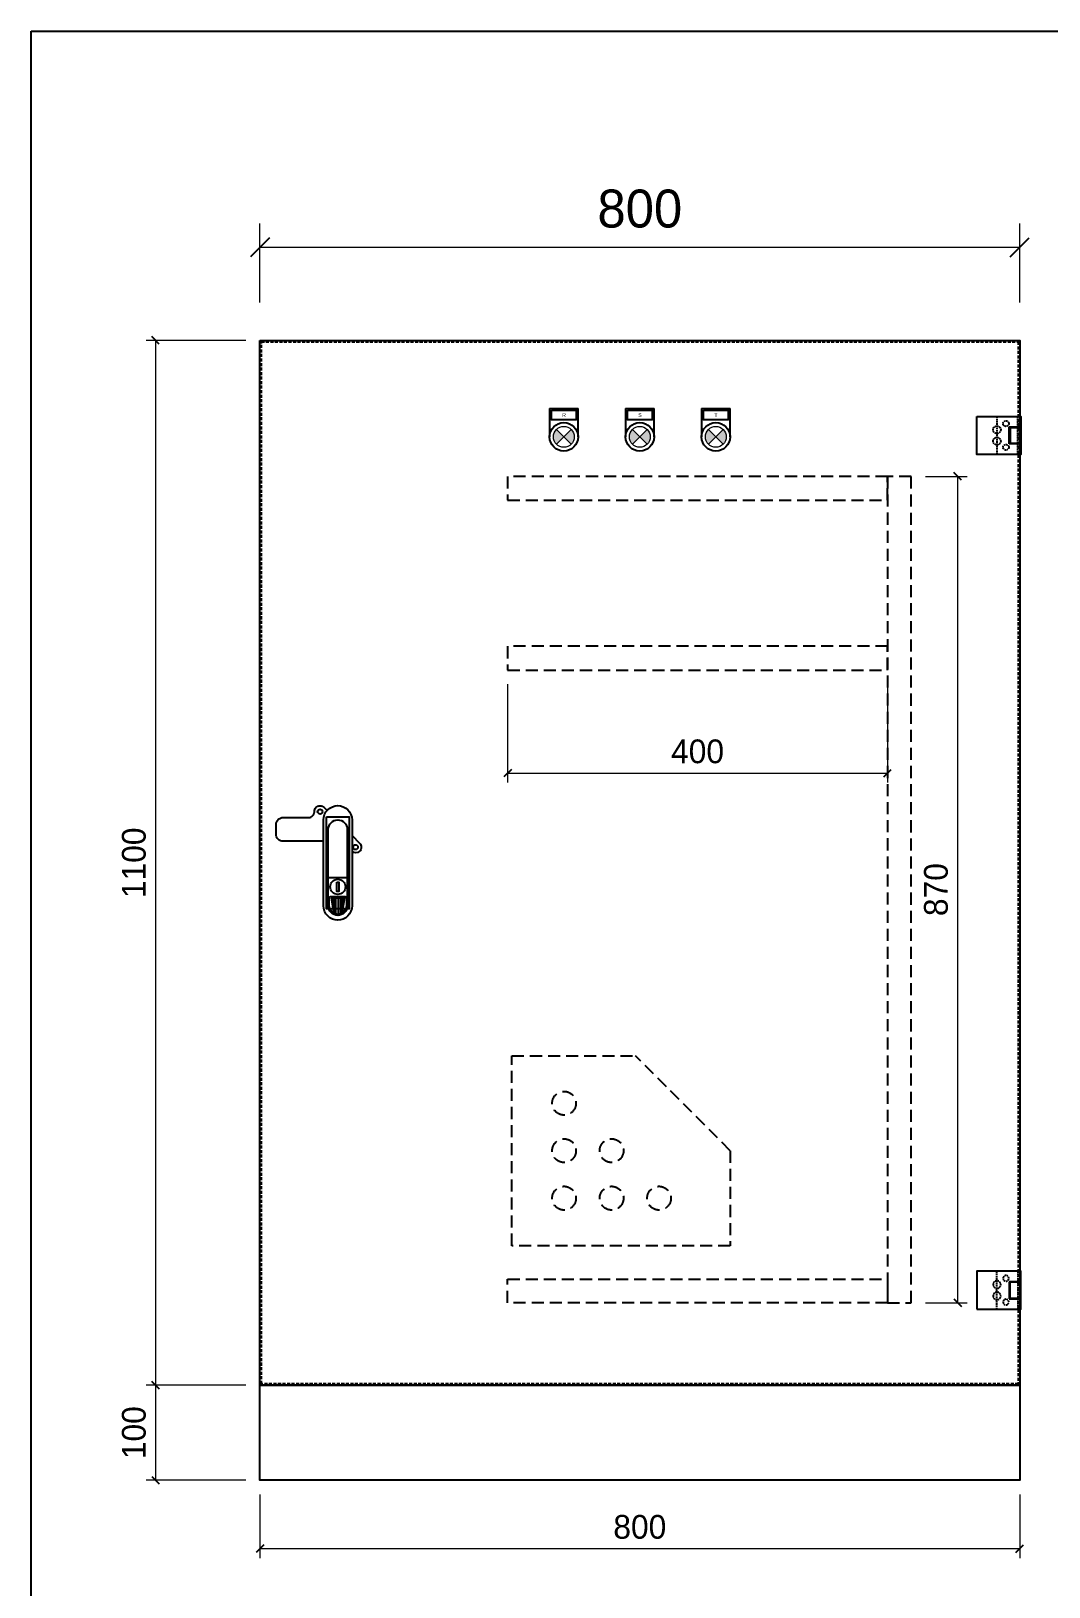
# Model space of a CAD drawing. Header units: millimetres. Extents: x 0 to 4277, y 0 to 3024.
# Drawn here: x 0 to 1072, y 1386 to 3024 of the extents above; entities that cross this region are included whole.
import ezdxf
from ezdxf.enums import TextEntityAlignment as Align

# ---------------------------------------------------------------- set-up
doc = ezdxf.new("R2010")
doc.units = ezdxf.units.MM
doc.linetypes.add('HIDDEN2', pattern=[4.7625, 3.175, -1.5875])
doc.linetypes.add('HIDDENX2', pattern=[19.05, 12.7, -6.35])
doc.layers.add('01', color=7, linetype='HIDDEN2')
doc.layers.add('DIM', color=253, linetype='Continuous')
doc.layers.add('07', color=5, linetype='Continuous', lineweight=5)
doc.styles.add('Arial', font='arial.ttf')
doc.styles.add('Arial-Black', font='txt')
doc.styles.add('Tahoma (Input Text)', font='tahoma.ttf')
doc.dimstyles.new('Dim-25', dxfattribs={"dimtxt": 25, "dimasz": 8, "dimexe": 10, "dimexo": 15, "dimgap": 10, "dimtad": 1, "dimdec": 0, "dimtxsty": 'Standard', "dimblk": 'OBLIQUE', "dimcen": 10, "dimclrd": 5, "dimclre": 5, "dimclrt": 3, "dimazin": 3, "dimtfac": 1, "dimtdec": 0, "dimtmove": 0, "dimatfit": 3, "dimldrblk": 'OBLIQUE', "dimlwd": 9, "dimlwe": 9})
doc.dimstyles.new('Dim-40', dxfattribs={"dimtxt": 40, "dimasz": 20, "dimexe": 25, "dimexo": 40, "dimgap": 20, "dimtad": 1, "dimdec": 0, "dimtxsty": 'Standard', "dimblk": 'OBLIQUE', "dimcen": 15, "dimclrd": 5, "dimclre": 5, "dimclrt": 3, "dimazin": 3, "dimtfac": 1, "dimtdec": 0, "dimtmove": 0, "dimatfit": 3, "dimldrblk": 'ARCHTICK', "dimlwd": 9, "dimlwe": 9})

# ---------------------------------------------------------------- blocks, each defined once
blk = doc.blocks.new('khungtenAsean2')
at = {"color": 7}
blk.add_lwpolyline([(0, 0), (2970, 0), (2970, -2100), (0, -2100)], close=True, dxfattribs=at)
at = {"color": 1, "style": 'Tahoma (Input Text)', "flags": 8}
for tag, p in [('#01', (137.1, -2021.3)), ('#03', (506.6, -2019.3)), ('#05', (1106.6, -2021.3)), ('#07', (1834.7, -2021.3)), ('#09', (2146.7, -2021.3)), ('#02', (98.5, -2081.3)), ('#04', (486.1, -2081.3)), ('#06', (1065.3, -2081.3)), ('#08', (1817.4, -2081.3)), ('#10', (2146.7, -2081.3))]:
    blk.add_attdef(tag, p, '', height=25, dxfattribs=at)
blk.add_attdef('#11', text='', height=25, dxfattribs=at).set_placement((2915, -2067.3), align=Align.CENTER)
blk = doc.blocks.new('*D1')
at = {"color": 0, "linetype": 'ByBlock', "lineweight": -2}
for p, q in [((135, 2694.3), (127, 2702.3)), ((127, 1602.3), (135, 1594.3))]:
    blk.add_line(p, q, dxfattribs=at)
at = {"layer": 'Defpoints', "color": 0, "transparency": 16777216}
for p in [(240.9, 2698.3), (131, 1598.3), (240.9, 1598.3)]:
    blk.add_point(p, dxfattribs=at)
at = {"layer": 'DIM', "color": 5, "lineweight": 9, "transparency": 16777216}
for p, q in [((225.9, 2698.3), (121, 2698.3)), ((131, 2698.3), (131, 1598.3)), ((225.9, 1598.3), (121, 1598.3))]:
    blk.add_line(p, q, dxfattribs=at)
at = {"layer": 'DIM', "color": 3, "transparency": 16777216, "insert": (108.3, 2148.3), "char_height": 25, "attachment_point": 5, "rotation": 90}
blk.add_mtext('1100', dxfattribs=at)
blk = doc.blocks.new('_Oblique')
at = {"color": 0, "linetype": 'ByBlock', "lineweight": -2}
blk.add_line((-0.5, -0.5), (0.5, 0.5), dxfattribs=at)
blk = doc.blocks.new('*D2')
at = {"color": 0, "linetype": 'ByBlock', "lineweight": -2}
for p, q in [((244.9, 1430.2), (236.9, 1422.2)), ((1036.9, 1422.2), (1044.9, 1430.2))]:
    blk.add_line(p, q, dxfattribs=at)
at = {"layer": 'Defpoints', "color": 0, "transparency": 16777216}
for p in [(240.9, 1498.3), (1040.9, 1498.3), (1040.9, 1426.2)]:
    blk.add_point(p, dxfattribs=at)
at = {"layer": 'DIM', "color": 5, "lineweight": 9, "transparency": 16777216}
for p, q in [((240.9, 1483.3), (240.9, 1416.2)), ((1040.9, 1483.3), (1040.9, 1416.2)), ((240.9, 1426.2), (1040.9, 1426.2))]:
    blk.add_line(p, q, dxfattribs=at)
at = {"layer": 'DIM', "color": 3, "transparency": 16777216, "insert": (640.9, 1449), "char_height": 25, "attachment_point": 5}
blk.add_mtext('800', dxfattribs=at)
blk = doc.blocks.new('AB301-2-1')
at = {"linetype": 'Continuous'}
h = blk.add_hatch(dxfattribs=at)
h.set_pattern_fill('ACAD_ISO09W100', color=1, scale=0.2)
h.set_pattern_definition([(0, (-368.0181, 398.3814), (0, 1), [4.8, -0.6, 1.2, -0.6, 1.2, -0.6])])
h.paths.add_polyline_path([(-4.1, -88.5, 0.118404), (0, -89.5, 0.118404), (4.1, -88.5), (7, -72), (-7, -72)])
at = {"color": 1, "linetype": 'Continuous'}
for p, q in [((-10, -50.5), (10, -50.5)), ((-7, -72), (7, -72)), ((-7, -72), (-4.1, -88.5)), ((7, -72), (4.1, -88.5))]:
    blk.add_line(p, q, dxfattribs=at)
for points in [[(-15, -12.5), (-57.5, -12.5, -0.414214), (-65, -5), (-65, 5, -0.414214), (-57.5, 12.5), (-30.7, 12.5, 0.414214), (-24.7, 18.5), (-24.7, 18.7)], [(-24.7, 18.7, -0.198912), (-23, 23), (-23, 23, -0.414214), (-14.5, 23), (-11.3, 19.8)], [(15, -6.5), (23, -14.5, -0.414214), (23, -23), (23, -23, -0.381561), (15, -23.4, -0.381561)]]:
    blk.add_lwpolyline(points, format="xyb", dxfattribs=at)
for points in [[(0, 25), (0, 25, -0.414214), (15, 10), (15, -80.5, -0.414214), (0, -95.5), (0, -95.5, -0.414214), (-15, -80.5), (-15, 10, -0.414214)], [(0, 10, -0.414214), (10, 0), (10, -80.5, -0.414214), (0, -90.5, -0.414214), (-10, -80.5), (-10, 0, -0.414214)], [(9, -72.5), (9, -80.5, -0.414214), (0, -89.5, -0.414214), (-9, -80.5), (-9, -72.5, -0.414214), (-7, -70.5), (7, -70.5, -0.414214)]]:
    blk.add_lwpolyline(points, format="xyb", close=True, dxfattribs=at)
at = {"color": 2, "linetype": 'Continuous'}
blk.add_lwpolyline([(-12, 13.3), (12, 13.3), (12, -83.7), (-12, -83.7)], close=True, dxfattribs=at)
at = {"color": 1, "linetype": 'Continuous'}
blk.add_lwpolyline([(-1, -55.5), (1, -55.5), (1, -65.5), (-1, -65.5)], close=True, dxfattribs=at)
for centre, radius in [((-18.7, 18.7), 2.5), ((18.7, -18.7), 2.5), ((0, -60.5), 8)]:
    blk.add_circle(centre, radius, dxfattribs=at)
blk = doc.blocks.new('HL044-1.3-C')
at = {"color": 1, "linetype": 'HIDDEN2', "ltscale": 0.5}
for p, q in [((-25, 40), (-25, 0)), ((-3, 0), (-3, 40))]:
    blk.add_line(p, q, dxfattribs=at)
at = {"color": 1}
for p, q in [((-12, 29), (0, 29)), ((-12, 11), (-12, 29)), ((-11, 28.5), (0, 28.5)), ((-11, 28.5), (-11, 11.5)), ((0, 11), (-12, 11)), ((0, 11.5), (-11, 11.5))]:
    blk.add_line(p, q, dxfattribs=at)
blk.add_lwpolyline([(-46, 40), (0, 40), (0, 0), (-46, 0)], close=True, dxfattribs=at)
at = {"color": 1, "linetype": 'HIDDEN2', "ltscale": 0.5}
for centre, radius in [((-15.5, 32.5), 3), ((-25, 26), 4), ((-25, 14), 4), ((-15.5, 7.5), 3)]:
    blk.add_circle(centre, radius, dxfattribs=at)
blk = doc.blocks.new('*D3')
at = {"color": 0, "linetype": 'ByBlock', "lineweight": -2}
for p, q in [((135, 1594.3), (127, 1602.3)), ((127, 1502.3), (135, 1494.3))]:
    blk.add_line(p, q, dxfattribs=at)
at = {"layer": 'Defpoints', "color": 0, "transparency": 16777216}
for p in [(240.9, 1598.3), (131, 1498.3), (240.9, 1498.3)]:
    blk.add_point(p, dxfattribs=at)
at = {"layer": 'DIM', "color": 5, "lineweight": 9, "transparency": 16777216}
for p, q in [((225.9, 1598.3), (121, 1598.3)), ((131, 1598.3), (131, 1498.3)), ((225.9, 1498.3), (121, 1498.3))]:
    blk.add_line(p, q, dxfattribs=at)
at = {"layer": 'DIM', "color": 3, "transparency": 16777216, "insert": (108.3, 1548.3), "char_height": 25, "attachment_point": 5, "rotation": 90}
blk.add_mtext('100', dxfattribs=at)
blk = doc.blocks.new('Den XANH')
h = blk.add_hatch(color=5)
h.paths.add_polyline_path([(15, 15), (22.8, 7.2, 0.198912), (26, 15, 0.198912), (22.8, 22.8)])
h.paths.add_polyline_path([(15, 15), (7.2, 22.8, 0.198912), (4, 15, 0.198912), (7.2, 7.2)])
at = {"color": 7}
for p, q in [((0, 45), (30, 45)), ((0, 45), (0, 15)), ((30, 15), (30, 45))]:
    blk.add_line(p, q, dxfattribs=at)
blk.add_lwpolyline([(2, 43), (28, 43), (28, 33), (2, 33)], close=True, dxfattribs=at)
blk.add_circle((15, 15), 15, dxfattribs=at)
at = {"layer": '07', "color": 5, "linetype": 'Continuous', "lineweight": 5, "ltscale": 3}
for p, q in [((22.8, 22.8), (7.2, 7.2)), ((7.2, 22.8), (22.8, 7.2))]:
    blk.add_line(p, q, dxfattribs=at)
blk.add_circle((15, 15), 11, dxfattribs=at)
at = {"layer": '01', "color": 2, "linetype": 'Continuous', "lineweight": 5, "style": 'Arial-Black'}
blk.add_attdef('T-SP', text='', height=2.4, dxfattribs=at).set_placement((15.2, 36), align=Align.CENTER)
blk = doc.blocks.new('Den DO')
h = blk.add_hatch(color=1)
h.paths.add_polyline_path([(7.2, 7.2), (15, 15), (7.2, 22.8, 0.198912), (4, 15, 0.198912)])
h.paths.add_polyline_path([(26, 15, 0.198912), (22.8, 22.8), (15, 15), (22.8, 7.2, 0.198912)])
at = {"color": 7}
for p, q in [((0, 45), (30, 45)), ((0, 45), (0, 15)), ((30, 15), (30, 45))]:
    blk.add_line(p, q, dxfattribs=at)
blk.add_lwpolyline([(2, 43), (28, 43), (28, 33), (2, 33)], close=True, dxfattribs=at)
blk.add_circle((15, 15), 15, dxfattribs=at)
at = {"layer": '07', "color": 1, "linetype": 'Continuous', "lineweight": 5, "ltscale": 3}
for p, q in [((22.8, 22.8), (7.2, 7.2)), ((7.2, 22.8), (22.8, 7.2))]:
    blk.add_line(p, q, dxfattribs=at)
blk.add_circle((15, 15), 11, dxfattribs=at)
at = {"layer": '01', "color": 2, "linetype": 'Continuous', "lineweight": 5, "style": 'Arial-Black'}
blk.add_attdef('T-SP', text='', height=2.4, dxfattribs=at).set_placement((15.2, 36), align=Align.CENTER)
blk = doc.blocks.new('Den VANG')
h = blk.add_hatch(color=2)
h.paths.add_polyline_path([(22.8, 7.2, 0.198912), (26, 15, 0.198912), (22.8, 22.8), (15, 15)])
h.paths.add_polyline_path([(7.2, 7.2), (15, 15), (7.2, 22.8, 0.198912), (4, 15, 0.198912)])
at = {"color": 7}
for p, q in [((0, 45), (30, 45)), ((0, 45), (0, 15)), ((30, 15), (30, 45))]:
    blk.add_line(p, q, dxfattribs=at)
blk.add_lwpolyline([(2, 43), (28, 43), (28, 33), (2, 33)], close=True, dxfattribs=at)
blk.add_circle((15, 15), 15, dxfattribs=at)
at = {"layer": '07', "color": 2, "linetype": 'Continuous', "lineweight": 5, "ltscale": 3}
for p, q in [((22.8, 22.8), (7.2, 7.2)), ((7.2, 22.8), (22.8, 7.2))]:
    blk.add_line(p, q, dxfattribs=at)
blk.add_circle((15, 15), 11, dxfattribs=at)
at = {"layer": '01', "color": 2, "linetype": 'Continuous', "lineweight": 5, "style": 'Arial-Black'}
blk.add_attdef('T-SP', text='', height=2.4, dxfattribs=at).set_placement((15.2, 36), align=Align.CENTER)
blk = doc.blocks.new('*D9')
at = {"color": 0, "linetype": 'ByBlock', "lineweight": -2}
for p, q in [((250.9, 2806.4), (230.9, 2786.4)), ((1030.9, 2786.4), (1050.9, 2806.4))]:
    blk.add_line(p, q, dxfattribs=at)
at = {"layer": 'Defpoints', "color": 0, "transparency": 16777216}
for p in [(1040.9, 2796.4), (240.9, 2698.3), (1040.9, 2698.3)]:
    blk.add_point(p, dxfattribs=at)
at = {"layer": 'DIM', "color": 5, "lineweight": 9, "transparency": 16777216}
for p, q in [((240.9, 2738.3), (240.9, 2821.4)), ((1040.9, 2738.3), (1040.9, 2821.4)), ((240.9, 2796.4), (1040.9, 2796.4))]:
    blk.add_line(p, q, dxfattribs=at)
at = {"layer": 'DIM', "color": 3, "transparency": 16777216, "insert": (640.9, 2836.9), "char_height": 40, "attachment_point": 5}
blk.add_mtext('800', dxfattribs=at)
blk = doc.blocks.new('_ArchTick')
at = {"color": 0, "const_width": 0.15}
blk.add_lwpolyline([(-0.5, -0.5), (0.5, 0.5)], dxfattribs=at)
blk = doc.blocks.new('ga tai lieu')
at = {"color": 7, "linetype": 'HIDDENX2'}
for p, q in [((0, 0), (0, 200)), ((0, 200), (130, 200)), ((230, 100), (130, 200)), ((230, 100), (230, 0)), ((230, 0), (0, 0))]:
    blk.add_line(p, q, dxfattribs=at)
for centre in [(55, 150), (55, 100), (105, 100), (55, 50), (105, 50), (155, 50)]:
    blk.add_circle(centre, 12.5, dxfattribs=at)
blk = doc.blocks.new('*D21')
at = {"color": 0, "linetype": 'ByBlock', "lineweight": -2}
for p, q in [((505.7, 2246.7), (497.7, 2238.7)), ((897.7, 2238.7), (905.7, 2246.7))]:
    blk.add_line(p, q, dxfattribs=at)
at = {"layer": 'Defpoints', "color": 0, "ltscale": 3, "transparency": 16777216}
for p in [(501.7, 2351.3), (901.7, 2351.3), (901.7, 2242.7)]:
    blk.add_point(p, dxfattribs=at)
at = {"layer": 'DIM', "color": 5, "lineweight": 9, "ltscale": 3, "transparency": 16777216}
for p, q in [((501.7, 2336.3), (501.7, 2232.7)), ((901.7, 2336.3), (901.7, 2232.7)), ((501.7, 2242.7), (901.7, 2242.7))]:
    blk.add_line(p, q, dxfattribs=at)
at = {"layer": 'DIM', "color": 3, "ltscale": 3, "transparency": 16777216, "insert": (701.7, 2265.5), "char_height": 25, "attachment_point": 5}
blk.add_mtext('400', dxfattribs=at)
blk = doc.blocks.new('*D22')
at = {"color": 0, "linetype": 'ByBlock', "lineweight": -2}
for p, q in [((979.5, 2551.1), (971.5, 2559.1)), ((971.5, 1689.1), (979.5, 1681.1))]:
    blk.add_line(p, q, dxfattribs=at)
at = {"layer": 'Defpoints', "color": 0, "ltscale": 3, "transparency": 16777216}
for p in [(926.7, 2555.1), (926.7, 1685.1), (975.5, 1685.1)]:
    blk.add_point(p, dxfattribs=at)
at = {"layer": 'DIM', "color": 5, "lineweight": 9, "ltscale": 3, "transparency": 16777216}
for p, q in [((941.7, 2555.1), (985.5, 2555.1)), ((975.5, 2555.1), (975.5, 1685.1)), ((941.7, 1685.1), (985.5, 1685.1))]:
    blk.add_line(p, q, dxfattribs=at)
at = {"layer": 'DIM', "color": 3, "ltscale": 3, "transparency": 16777216, "insert": (952.8, 2120.1), "char_height": 25, "attachment_point": 5, "rotation": 90}
blk.add_mtext('870', dxfattribs=at)

msp = doc.modelspace()

# ---------------------------------------------------------------- linework, layer by layer
for points in [[(240.9, 2698.3), (1040.9, 2698.3), (1040.9, 1598.3), (240.9, 1598.3)], [(240.9, 1598.3), (1040.9, 1598.3), (1040.9, 1498.3), (240.9, 1498.3)]]:
    msp.add_lwpolyline(points, close=True)
at = {"linetype": 'HIDDEN2'}
msp.add_lwpolyline([(242.4, 2696.8), (1039.4, 2696.8), (1039.4, 1599.8), (242.4, 1599.8)], close=True, dxfattribs=at)
at = {"color": 2, "linetype": 'HIDDENX2'}
for points in [[(501.7, 2530.1), (901.7, 2530.1), (901.7, 2555.1), (501.7, 2555.1)], [(901.7, 2555.1), (901.7, 1685.1), (926.7, 1685.1), (926.7, 2555.1)], [(501.7, 2351.3), (901.7, 2351.3), (901.7, 2376.3), (501.7, 2376.3)], [(501.7, 1710.1), (901.7, 1710.1), (901.7, 1685.1), (501.7, 1685.1)]]:
    msp.add_lwpolyline(points, close=True, dxfattribs=at)

# ---------------------------------------------------------------- block references
at = {"xscale": 1.440000000002328, "yscale": 1.440000000002328, "zscale": 1.440000000002328}
msp.add_blockref('khungtenAsean2', (0, 3024), dxfattribs=at)
at = {"color": 7}
ref = msp.add_blockref('Den DO', (545.9, 2581.8), dxfattribs=at)
ref.add_attrib('T-SP', 'R', dxfattribs={"layer": '01', "color": 2, "linetype": 'Continuous', "lineweight": 5, "height": 4, "style": 'Arial'}).set_placement((561.1, 2617.7), align=Align.CENTER)
ref = msp.add_blockref('Den VANG', (625.9, 2581.8), dxfattribs=at)
ref.add_attrib('T-SP', 'S', dxfattribs={"layer": '01', "color": 2, "linetype": 'Continuous', "lineweight": 5, "height": 4, "style": 'Arial'}).set_placement((641.1, 2617.7), align=Align.CENTER)
ref = msp.add_blockref('Den XANH', (705.9, 2581.8), dxfattribs=at)
ref.add_attrib('T-SP', 'T', dxfattribs={"layer": '01', "color": 2, "linetype": 'Continuous', "lineweight": 5, "height": 4, "style": 'Arial'}).set_placement((721.1, 2617.7), align=Align.CENTER)
for name, p in [('HL044-1.3-C', (1041.9, 2578.3)), ('AB301-2-1', (322.9, 2183.5))]:
    msp.add_blockref(name, p)
msp.add_blockref('ga tai lieu', (506.2, 1745.2), dxfattribs=at)
at = {"xscale": -1, "rotation": 180}
msp.add_blockref('HL044-1.3-C', (1041.9, 1718.3), dxfattribs=at)

# ---------------------------------------------------------------- dimensions: what is measured, and where the dimension line sits
at = {"layer": 'DIM', "color": 2}
dim = msp.add_linear_dim(base=(1040.9, 2796.4), p1=(240.9, 2698.3), p2=(1040.9, 2698.3), dimstyle='Dim-40', dxfattribs=at)
dim.commit()
dim.dimension.update_dxf_attribs({"geometry": '*D9', "text_midpoint": (640.9, 2836.9)})
at = {"layer": 'DIM'}
for base, p1, p2, picture, middle in [((131, 1598.3), (240.9, 2698.3), (240.9, 1598.3), '*D1', (108.3, 2148.3)), ((131, 1498.3), (240.9, 1598.3), (240.9, 1498.3), '*D3', (108.3, 1548.3))]:
    dim = msp.add_linear_dim(base=base, p1=p1, p2=p2, angle=90, dimstyle='Dim-25', dxfattribs=at)
    dim.commit()
    dim.dimension.update_dxf_attribs({"geometry": picture, "text_midpoint": middle})
at = {"layer": 'DIM', "color": 7, "ltscale": 3}
dim = msp.add_linear_dim(base=(975.5, 1685.1), p1=(926.7, 2555.1), p2=(926.7, 1685.1), angle=90, dimstyle='Dim-25', dxfattribs=at)
dim.commit()
dim.dimension.update_dxf_attribs({"geometry": '*D22', "text_midpoint": (952.8, 2120.1)})
dim = msp.add_linear_dim(base=(901.7, 2242.7), p1=(501.7, 2351.3), p2=(901.7, 2351.3), dimstyle='Dim-25', dxfattribs=at)
dim.commit()
dim.dimension.update_dxf_attribs({"geometry": '*D21', "text_midpoint": (701.7, 2265.5)})
at = {"layer": 'DIM'}
dim = msp.add_linear_dim(base=(1040.9, 1426.2), p1=(240.9, 1498.3), p2=(1040.9, 1498.3), dimstyle='Dim-25', dxfattribs=at)
dim.commit()
dim.dimension.update_dxf_attribs({"geometry": '*D2', "text_midpoint": (640.9, 1449)})

doc.saveas('drawing.dxf')
